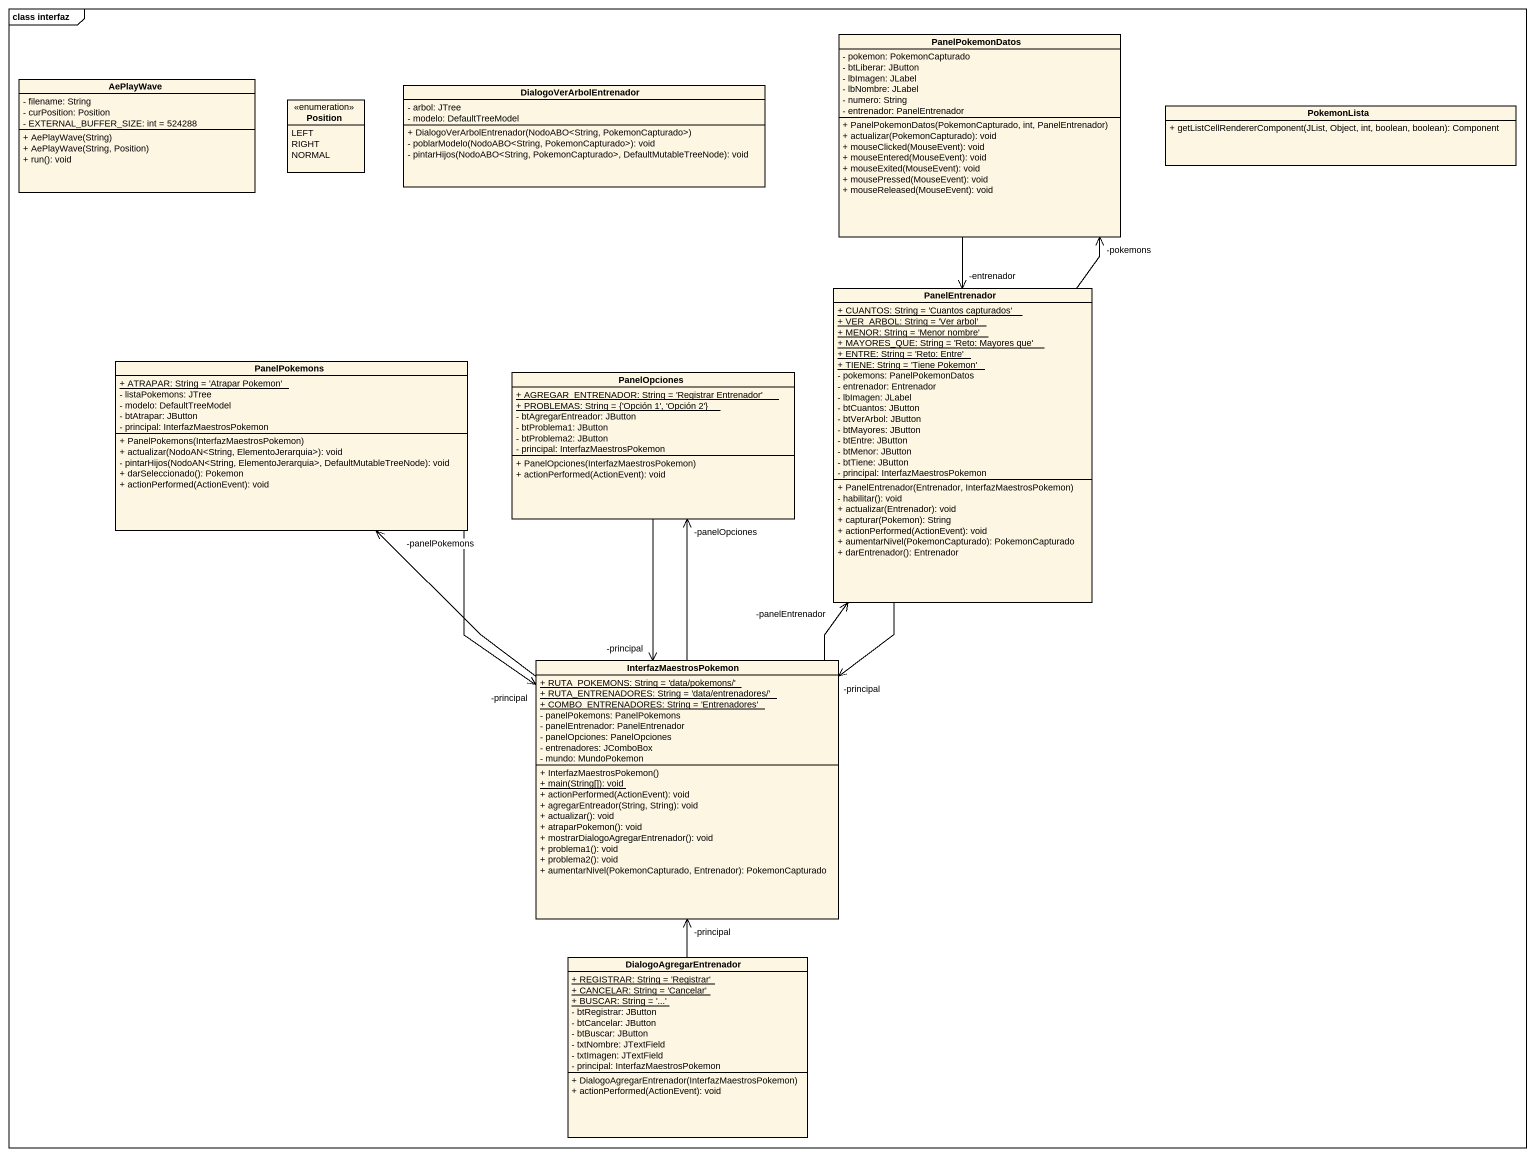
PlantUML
@startuml
mainframe class interfaz
hide circle
hide empty members
skinparam classAttributeIconSize 0
class PanelPokemonDatos {
  - pokemon: PokemonCapturado
  - btLiberar: JButton
  - lbImagen: JLabel
  - lbNombre: JLabel
  - numero: String
  - entrenador: PanelEntrenador
  + PanelPokemonDatos(PokemonCapturado, int, PanelEntrenador)
  + actualizar(PokemonCapturado): void
  + mouseClicked(MouseEvent): void
  + mouseEntered(MouseEvent): void
  + mouseExited(MouseEvent): void
  + mousePressed(MouseEvent): void
  + mouseReleased(MouseEvent): void
}
class AePlayWave {
  - filename: String
  - curPosition: Position
  - EXTERNAL_BUFFER_SIZE: int = 524288
  + AePlayWave(String)
  + AePlayWave(String, Position)
  + run(): void
}
enum Position {
  LEFT
  RIGHT
  NORMAL
}
class DialogoVerArbolEntrenador {
  - arbol: JTree
  - modelo: DefaultTreeModel
  + DialogoVerArbolEntrenador(NodoABO<String, PokemonCapturado>)
  - poblarModelo(NodoABO<String, PokemonCapturado>): void
  - pintarHijos(NodoABO<String, PokemonCapturado>, DefaultMutableTreeNode): void
}
class PokemonLista {
  + getListCellRendererComponent(JList, Object, int, boolean, boolean): Component
}
class PanelEntrenador {
  {static} + CUANTOS: String = 'Cuantos capturados'
  {static} + VER_ARBOL: String = 'Ver arbol'
  {static} + MENOR: String = 'Menor nombre'
  {static} + MAYORES_QUE: String = 'Reto: Mayores que'
  {static} + ENTRE: String = 'Reto: Entre'
  {static} + TIENE: String = 'Tiene Pokemon'
  - pokemons: PanelPokemonDatos
  - entrenador: Entrenador
  - lbImagen: JLabel
  - btCuantos: JButton
  - btVerArbol: JButton
  - btMayores: JButton
  - btEntre: JButton
  - btMenor: JButton
  - btTiene: JButton
  - principal: InterfazMaestrosPokemon
  + PanelEntrenador(Entrenador, InterfazMaestrosPokemon)
  - habilitar(): void
  + actualizar(Entrenador): void
  + capturar(Pokemon): String
  + actionPerformed(ActionEvent): void
  + aumentarNivel(PokemonCapturado): PokemonCapturado
  + darEntrenador(): Entrenador
}
class PanelPokemons {
  {static} + ATRAPAR: String = 'Atrapar Pokemon'
  - listaPokemons: JTree
  - modelo: DefaultTreeModel
  - btAtrapar: JButton
  - principal: InterfazMaestrosPokemon
  + PanelPokemons(InterfazMaestrosPokemon)
  + actualizar(NodoAN<String, ElementoJerarquia>): void
  - pintarHijos(NodoAN<String, ElementoJerarquia>, DefaultMutableTreeNode): void
  + darSeleccionado(): Pokemon
  + actionPerformed(ActionEvent): void
}
class PanelOpciones {
  {static} + AGREGAR_ENTRENADOR: String = 'Registrar Entrenador'
  {static} + PROBLEMAS: String = {'Opción 1', 'Opción 2'}
  - btAgregarEntreador: JButton
  - btProblema1: JButton
  - btProblema2: JButton
  - principal: InterfazMaestrosPokemon
  + PanelOpciones(InterfazMaestrosPokemon)
  + actionPerformed(ActionEvent): void
}
class InterfazMaestrosPokemon {
  {static} + RUTA_POKEMONS: String = 'data/pokemons/'
  {static} + RUTA_ENTRENADORES: String = 'data/entrenadores/'
  {static} + COMBO_ENTRENADORES: String = 'Entrenadores'
  - panelPokemons: PanelPokemons
  - panelEntrenador: PanelEntrenador
  - panelOpciones: PanelOpciones
  - entrenadores: JComboBox
  - mundo: MundoPokemon
  + InterfazMaestrosPokemon()
  {static} + main(String[]): void
  + actionPerformed(ActionEvent): void
  + agregarEntreador(String, String): void
  + actualizar(): void
  + atraparPokemon(): void
  + mostrarDialogoAgregarEntrenador(): void
  + problema1(): void
  + problema2(): void
  + aumentarNivel(PokemonCapturado, Entrenador): PokemonCapturado
}
class DialogoAgregarEntrenador {
  {static} + REGISTRAR: String = 'Registrar'
  {static} + CANCELAR: String = 'Cancelar'
  {static} + BUSCAR: String = '...'
  - btRegistrar: JButton
  - btCancelar: JButton
  - btBuscar: JButton
  - txtNombre: JTextField
  - txtImagen: JTextField
  - principal: InterfazMaestrosPokemon
  + DialogoAgregarEntrenador(InterfazMaestrosPokemon)
  + actionPerformed(ActionEvent): void
}
PanelPokemonDatos --> "-entrenador" PanelEntrenador
PanelEntrenador -up-> "-pokemons" PanelPokemonDatos
PanelEntrenador --> "-principal" InterfazMaestrosPokemon
PanelPokemons --> "-principal" InterfazMaestrosPokemon
PanelOpciones --> "-principal" InterfazMaestrosPokemon
InterfazMaestrosPokemon -up-> "-panelEntrenador" PanelEntrenador
InterfazMaestrosPokemon -up-> "-panelPokemons" PanelPokemons
InterfazMaestrosPokemon -up-> "-panelOpciones" PanelOpciones
DialogoAgregarEntrenador -up-> "-principal" InterfazMaestrosPokemon
@enduml
